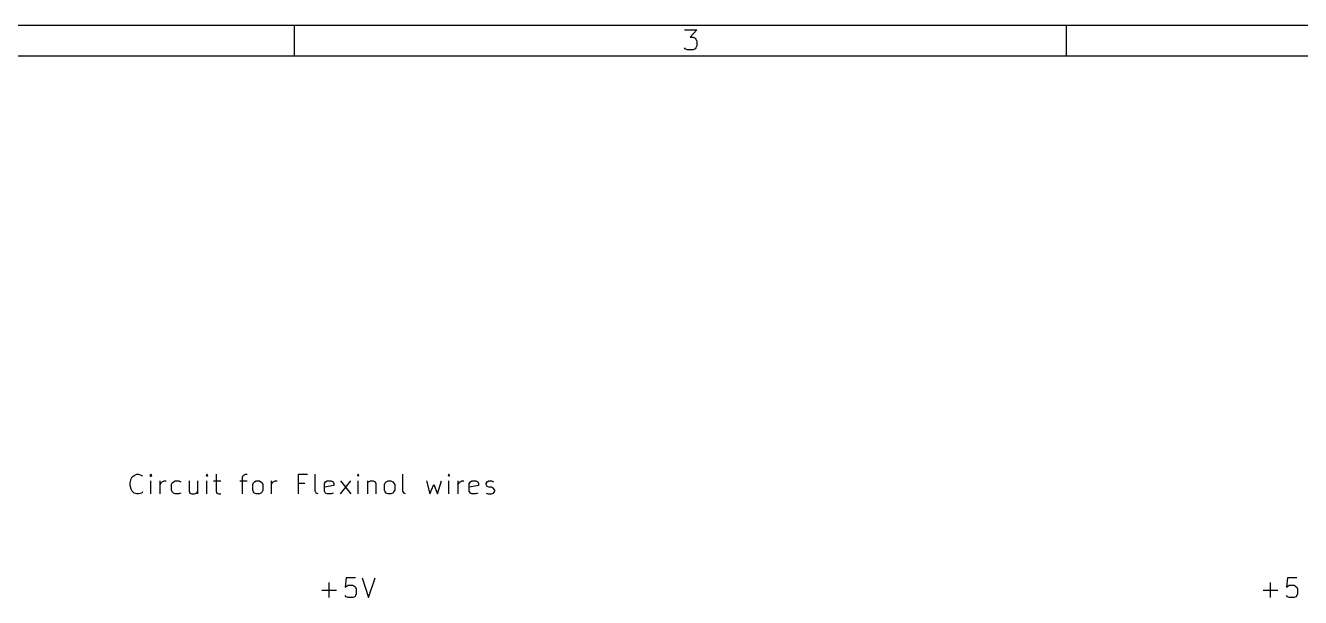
# Model space of a CAD drawing. Extents: x 10 to 287, y -200 to -10.
# Drawn here: x 92.6 to 175.1, y -47 to -10 of the extents above; entities that cross this region are included whole.
import ezdxf

# ---------------------------------------------------------------- set-up
doc = ezdxf.new("R2010")
doc.units = 0
doc.header["$MEASUREMENT"] = 0
for name, color, linetype in [('BLUE3', 171, 'CONTINUOUS'), ('CYAN2', 4, 'CONTINUOUS'), ('RED2', 1, 'CONTINUOUS')]:
    doc.layers.add(name, color=color, linetype=linetype)

msp = doc.modelspace()

# ---------------------------------------------------------------- linework, layer by layer
at = {"layer": 'BLUE3', "linetype": 'CONTINUOUS'}
for p, q in [((99.3648, -39.5986), (99.4156, -39.3446)), ((99.3648, -39.7764), (99.3648, -39.5986)), ((99.4156, -39.3446), (99.4918, -39.2176)), ((99.4918, -39.2176), (99.6188, -39.116)), ((99.6188, -39.116), (99.7966, -39.0398)), ((99.7966, -39.0398), (99.8982, -39.0398)), ((99.8982, -39.0398), (100.101, -39.116)), ((100.101, -39.116), (100.152, -39.1668)), ((100.686, -39.0398), (100.635, -39.116)), ((100.635, -39.116), (100.686, -39.1668)), ((100.762, -39.116), (100.686, -39.0398)), ((100.686, -39.0398), (100.686, -39.1668)), ((100.686, -39.1668), (100.762, -39.116)), ((100.686, -40.3098), (100.686, -39.4716)), ((101.295, -40.3098), (101.295, -39.4716)), ((101.295, -39.7002), (101.371, -39.5986)), ((101.371, -39.5986), (101.422, -39.5224)), ((101.422, -39.5224), (101.549, -39.4716)), ((101.549, -39.4716), (101.676, -39.4716)), ((102.032, -39.7002), (102.083, -39.5986)), ((102.083, -39.5986), (102.159, -39.5224)), ((102.159, -39.5224), (102.26, -39.4716)), ((102.26, -39.4716), (102.514, -39.4716)), ((102.514, -39.4716), (102.641, -39.5224)), ((103.175, -39.4716), (103.175, -40.132)), ((103.708, -39.4716), (103.708, -40.3098)), ((104.318, -39.0398), (104.267, -39.116)), ((104.267, -39.116), (104.318, -39.1668)), ((104.394, -39.116), (104.318, -39.0398)), ((104.318, -39.0398), (104.318, -39.1668)), ((104.318, -39.1668), (104.394, -39.116)), ((104.318, -40.3098), (104.318, -39.4716)), ((104.75, -39.4716), (105.232, -39.4716)), ((104.927, -39.0398), (104.927, -40.132)), ((106.451, -39.4716), (106.934, -39.4716)), ((106.629, -39.2176), (106.68, -39.116)), ((106.629, -40.3098), (106.629, -39.2176)), ((106.68, -39.116), (106.807, -39.0398)), ((106.807, -39.0398), (106.934, -39.0398)), ((107.29, -39.7002), (107.34, -39.5986)), ((107.34, -39.5986), (107.417, -39.5224)), ((107.417, -39.5224), (107.518, -39.4716)), ((107.518, -39.4716), (107.721, -39.4716)), ((107.721, -39.4716), (107.823, -39.5224)), ((107.823, -39.5224), (107.899, -39.5986)), ((107.899, -39.5986), (107.95, -39.7002)), ((108.509, -40.3098), (108.509, -39.4716)), ((108.509, -39.7002), (108.56, -39.5986)), ((108.56, -39.5986), (108.61, -39.5224)), ((108.61, -39.5224), (108.737, -39.4716)), ((108.737, -39.4716), (108.864, -39.4716)), ((110.261, -40.3098), (110.261, -39.0398)), ((110.261, -39.0398), (110.846, -39.0398)), ((111.328, -40.132), (111.328, -39.0398)), ((111.938, -39.6494), (112.014, -39.5224)), ((112.014, -39.5224), (112.116, -39.4716)), ((112.116, -39.4716), (112.37, -39.4716)), ((112.37, -39.4716), (112.497, -39.5224)), ((112.497, -39.5224), (112.547, -39.6494)), ((112.979, -40.3098), (113.64, -39.4716)), ((112.979, -39.4716), (113.64, -40.3098)), ((114.122, -39.0398), (114.071, -39.116)), ((114.071, -39.116), (114.122, -39.1668)), ((114.173, -39.116), (114.122, -39.0398)), ((114.122, -39.0398), (114.122, -39.1668)), ((114.122, -39.1668), (114.173, -39.116)), ((114.122, -40.3098), (114.122, -39.4716)), ((114.732, -39.4716), (114.732, -40.3098)), ((114.732, -39.5986), (114.783, -39.5224)), ((114.783, -39.5224), (114.91, -39.4716)), ((114.91, -39.4716), (115.087, -39.4716)), ((115.087, -39.4716), (115.214, -39.5224)), ((115.214, -39.5224), (115.265, -39.6494)), ((115.824, -39.7002), (115.875, -39.5986)), ((115.875, -39.5986), (115.926, -39.5224)), ((115.926, -39.5224), (116.053, -39.4716)), ((116.053, -39.4716), (116.23, -39.4716)), ((116.23, -39.4716), (116.357, -39.5224)), ((116.357, -39.5224), (116.408, -39.5986)), ((116.408, -39.5986), (116.484, -39.7002)), ((117.018, -40.132), (117.018, -39.0398)), ((118.542, -39.4716), (118.77, -40.3098)), ((119.253, -40.3098), (119.507, -39.4716)), ((119.99, -39.0398), (119.939, -39.116)), ((119.939, -39.116), (119.99, -39.1668)), ((120.04, -39.116), (119.99, -39.0398)), ((119.99, -39.0398), (119.99, -39.1668)), ((119.99, -39.1668), (120.04, -39.116)), ((119.99, -40.3098), (119.99, -39.4716)), ((120.599, -40.3098), (120.599, -39.4716)), ((120.599, -39.7002), (120.65, -39.5986)), ((120.65, -39.5986), (120.726, -39.5224)), ((120.726, -39.5224), (120.828, -39.4716)), ((120.828, -39.4716), (120.955, -39.4716)), ((121.31, -39.6494), (121.387, -39.5224)), ((121.387, -39.5224), (121.488, -39.4716)), ((121.488, -39.4716), (121.742, -39.4716)), ((121.742, -39.4716), (121.869, -39.5224)), ((121.869, -39.5224), (121.92, -39.6494)), ((122.403, -39.6494), (122.479, -39.5224)), ((122.479, -39.5224), (122.58, -39.4716)), ((122.58, -39.4716), (122.758, -39.4716)), ((122.758, -39.4716), (122.885, -39.5224)), ((99.4156, -40.005), (99.3648, -39.7764)), ((99.4918, -40.132), (99.4156, -40.005)), ((99.6188, -40.259), (99.4918, -40.132)), ((99.7966, -40.3098), (99.6188, -40.259)), ((99.8982, -40.3098), (99.7966, -40.3098)), ((100.101, -40.259), (99.8982, -40.3098)), ((100.152, -40.1828), (100.101, -40.259)), ((102.032, -40.0812), (102.032, -39.7002)), ((102.083, -40.1828), (102.032, -40.0812)), ((102.159, -40.259), (102.083, -40.1828)), ((102.26, -40.3098), (102.159, -40.259)), ((102.514, -40.3098), (102.26, -40.3098)), ((102.641, -40.259), (102.514, -40.3098)), ((103.175, -40.132), (103.226, -40.259)), ((103.226, -40.259), (103.353, -40.3098)), ((103.353, -40.3098), (103.53, -40.3098)), ((103.53, -40.3098), (103.657, -40.259)), ((103.657, -40.259), (103.708, -40.1828)), ((104.927, -40.132), (104.978, -40.259)), ((104.978, -40.259), (105.105, -40.3098)), ((105.105, -40.3098), (105.232, -40.3098)), ((107.29, -40.0812), (107.29, -39.7002)), ((107.34, -40.1828), (107.29, -40.0812)), ((107.417, -40.259), (107.34, -40.1828)), ((107.518, -40.3098), (107.417, -40.259)), ((107.721, -40.3098), (107.518, -40.3098)), ((107.823, -40.259), (107.721, -40.3098)), ((107.899, -40.1828), (107.823, -40.259)), ((107.95, -40.0812), (107.899, -40.1828)), ((107.95, -39.7002), (107.95, -40.0812)), ((110.668, -39.6494), (110.261, -39.6494)), ((111.404, -40.259), (111.328, -40.132)), ((111.531, -40.3098), (111.404, -40.259)), ((111.938, -40.132), (111.938, -39.6494)), ((112.547, -39.7764), (111.938, -39.878)), ((112.014, -40.259), (111.938, -40.132)), ((112.116, -40.3098), (112.014, -40.259)), ((112.37, -40.3098), (112.116, -40.3098)), ((112.497, -40.259), (112.37, -40.3098)), ((112.547, -39.6494), (112.547, -39.7764)), ((115.265, -39.6494), (115.265, -40.3098)), ((115.824, -40.0812), (115.824, -39.7002)), ((115.875, -40.1828), (115.824, -40.0812)), ((115.926, -40.259), (115.875, -40.1828)), ((116.053, -40.3098), (115.926, -40.259)), ((116.23, -40.3098), (116.053, -40.3098)), ((116.357, -40.259), (116.23, -40.3098)), ((116.408, -40.1828), (116.357, -40.259)), ((116.484, -40.0812), (116.408, -40.1828)), ((116.484, -39.7002), (116.484, -40.0812)), ((117.094, -40.259), (117.018, -40.132)), ((117.196, -40.3098), (117.094, -40.259)), ((118.77, -40.3098), (119.024, -39.7002)), ((119.024, -39.7002), (119.253, -40.3098)), ((121.31, -40.132), (121.31, -39.6494)), ((121.92, -39.7764), (121.31, -39.878)), ((121.387, -40.259), (121.31, -40.132)), ((121.488, -40.3098), (121.387, -40.259)), ((121.742, -40.3098), (121.488, -40.3098)), ((121.869, -40.259), (121.742, -40.3098)), ((121.92, -39.6494), (121.92, -39.7764)), ((122.403, -39.7002), (122.403, -39.6494)), ((122.479, -39.8272), (122.403, -39.7002)), ((122.403, -40.259), (122.53, -40.3098)), ((122.58, -39.878), (122.479, -39.8272)), ((122.53, -40.3098), (122.758, -40.3098)), ((122.758, -39.878), (122.58, -39.878)), ((122.885, -39.9542), (122.758, -39.878)), ((122.758, -40.3098), (122.885, -40.259)), ((122.961, -40.0812), (122.885, -39.9542)), ((122.885, -40.259), (122.961, -40.132)), ((122.961, -40.132), (122.961, -40.0812))]:
    msp.add_line(p, q, dxfattribs=at)
at = {"layer": 'CYAN2', "linetype": 'CONTINUOUS'}
for p, q in [((112.243, -47.0154), (112.243, -46.0502)), ((113.335, -45.7454), (113.284, -46.355)), ((113.944, -45.7454), (113.335, -45.7454)), ((113.335, -46.3042), (113.462, -46.228)), ((113.462, -46.228), (113.767, -46.228)), ((113.767, -46.228), (113.894, -46.3042)), ((114.376, -45.7454), (114.783, -47.0154)), ((114.783, -47.0154), (115.214, -45.7454)), ((173.203, -47.0154), (173.203, -46.0502)), ((174.295, -45.7454), (174.244, -46.355)), ((174.904, -45.7454), (174.295, -45.7454)), ((174.295, -46.3042), (174.422, -46.228)), ((174.422, -46.228), (174.727, -46.228)), ((174.727, -46.228), (174.854, -46.3042)), ((111.76, -46.5328), (112.725, -46.5328)), ((113.284, -46.355), (113.335, -46.3042)), ((113.335, -46.9646), (113.284, -46.8884)), ((113.462, -47.0154), (113.335, -46.9646)), ((113.767, -47.0154), (113.462, -47.0154)), ((113.894, -46.9646), (113.767, -47.0154)), ((113.894, -46.3042), (113.944, -46.355)), ((113.944, -46.8884), (113.894, -46.9646)), ((113.944, -46.355), (113.995, -46.482)), ((113.995, -46.7868), (113.944, -46.8884)), ((113.995, -46.482), (113.995, -46.7868)), ((172.72, -46.5328), (173.685, -46.5328)), ((174.244, -46.355), (174.295, -46.3042)), ((174.295, -46.9646), (174.244, -46.8884)), ((174.422, -47.0154), (174.295, -46.9646)), ((174.727, -47.0154), (174.422, -47.0154)), ((174.854, -46.9646), (174.727, -47.0154)), ((174.854, -46.3042), (174.904, -46.355)), ((174.904, -46.8884), (174.854, -46.9646)), ((174.904, -46.355), (174.955, -46.482)), ((174.955, -46.7868), (174.904, -46.8884)), ((174.955, -46.482), (174.955, -46.7868))]:
    msp.add_line(p, q, dxfattribs=at)
at = {"layer": 'RED2', "linetype": 'CONTINUOUS'}
for p, q in [((286.995, -10.0076), (10.0076, -10.0076)), ((110.007, -11.9888), (110.007, -10.0076)), ((135.255, -10.287), (136.042, -10.287)), ((136.042, -10.287), (135.611, -10.7696)), ((159.995, -11.9888), (159.995, -10.0076)), ((135.306, -11.5062), (135.255, -11.4554)), ((135.433, -11.5824), (135.306, -11.5062)), ((135.611, -10.7696), (135.814, -10.7696)), ((135.814, -10.7696), (135.941, -10.8204)), ((135.941, -11.5062), (135.814, -11.5824)), ((135.941, -10.8204), (135.992, -10.8966)), ((135.992, -11.4554), (135.941, -11.5062)), ((135.992, -10.8966), (136.042, -11.0236)), ((136.042, -11.3284), (135.992, -11.4554)), ((136.042, -11.0236), (136.042, -11.3284)), ((285.013, -11.9888), (11.9888, -11.9888)), ((135.814, -11.5824), (135.433, -11.5824))]:
    msp.add_line(p, q, dxfattribs=at)

doc.saveas('drawing.dxf')
